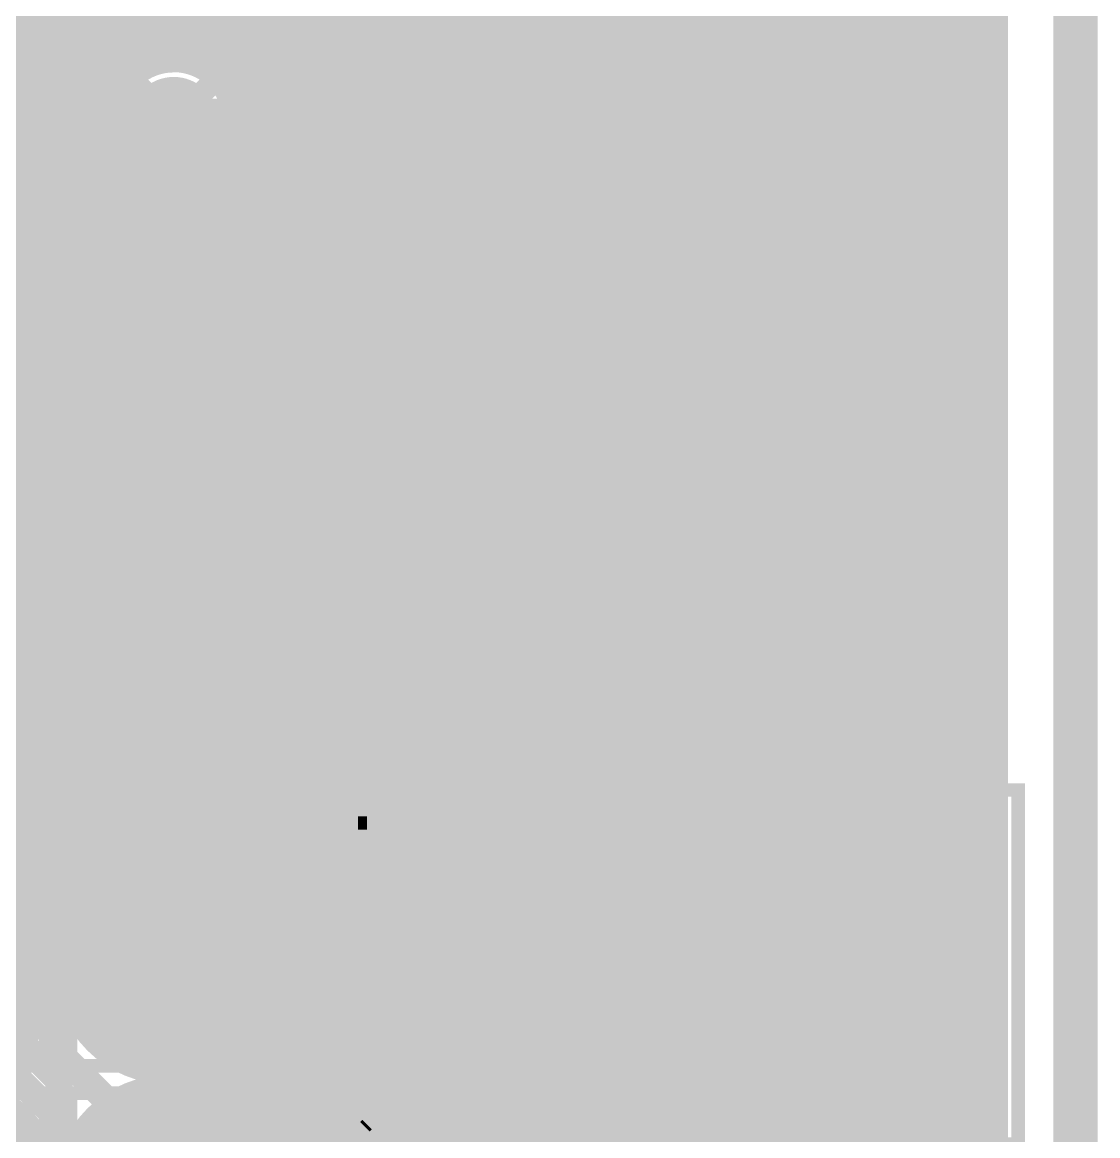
# Model space of a CAD drawing. Extents: x -118 to 4, y -52 to 56.
# Drawn here: x -8.09 to 4.06, y 7.62 to 20.19 of the extents above; entities that cross this region are included whole.
import ezdxf

# ---------------------------------------------------------------- set-up
doc = ezdxf.new("R2010")
doc.units = 0
doc.header["$MEASUREMENT"] = 0
doc.layers.get('0').update_dxf_attribs({"linetype": 'CONTINUOUS'})
for name, color, linetype in [('22-302-0_BOT', 7, 'CONTINUOUS'), ('22-302-0_DRD', 7, 'CONTINUOUS'), ('22-302-0_DRL', 2, 'CONTINUOUS'), ('22-302-0_GND', 1, 'CONTINUOUS'), ('22-302-0_IN1', 3, 'CONTINUOUS'), ('22-302-0_SMB', 5, 'CONTINUOUS'), ('22-302-0_SMT', 10, 'CONTINUOUS'), ('22-302-0_SPT', 9, 'CONTINUOUS'), ('22-302-0_SST', 11, 'CONTINUOUS'), ('22-302-0_TOP', 13, 'CONTINUOUS'), ('THRUHOLE_TAP', 7, 'CONTINUOUS')]:
    doc.layers.add(name, color=color, linetype=linetype)

# ---------------------------------------------------------------- blocks, each defined once
blk = doc.blocks.new('OBLONG_22')
at = {"const_width": 1.6002}
blk.add_lwpolyline([(0, 0.19939), (0, -0.19939)], dxfattribs=at)
at = {"const_width": 0.8001}
for points in [[(-0.40005, 0.19939, 1), (0.40005, 0.19939, 1)], [(-0.40005, -0.19939, 1), (0.40005, -0.19939, 1)]]:
    blk.add_lwpolyline(points, format="xyb", close=True, dxfattribs=at)
blk = doc.blocks.new('ROUND_50')
at = {"const_width": 0.35052}
blk.add_lwpolyline([(-0.17526, 0, 1), (0.17526, 0, 1)], format="xyb", close=True, dxfattribs=at)
blk = doc.blocks.new('ROUND_100')
at = {"const_width": 0.59944}
blk.add_lwpolyline([(-0.29972, 0, 1), (0.29972, 0, 1)], format="xyb", close=True, dxfattribs=at)
blk = doc.blocks.new('ROUND_106')
at = {"const_width": 0.10033}
blk.add_lwpolyline([(-0.050164, 0, 1), (0.050164, 0, 1)], format="xyb", close=True, dxfattribs=at)
blk = doc.blocks.new('ROUND_107')
at = {"const_width": 0.10033}
blk.add_lwpolyline([(-0.050164, 0, 1), (0.050164, 0, 1)], format="xyb", close=True, dxfattribs=at)
blk = doc.blocks.new('ROUND_78')
at = {"const_width": 1.30429}
blk.add_lwpolyline([(-0.652144, 0, 1), (0.652144, 0, 1)], format="xyb", close=True, dxfattribs=at)
blk = doc.blocks.new('ROUND_93')
at = {"const_width": 0.50038}
blk.add_lwpolyline([(-0.25019, 0, 1), (0.25019, 0, 1)], format="xyb", close=True, dxfattribs=at)
blk = doc.blocks.new('ROUND_95')
at = {"const_width": 0.50038}
blk.add_lwpolyline([(-0.25019, 0, 1), (0.25019, 0, 1)], format="xyb", close=True, dxfattribs=at)
blk = doc.blocks.new('ROUND_21')
at = {"const_width": 0.99949}
blk.add_lwpolyline([(-0.499744, 0, 1), (0.499744, 0, 1)], format="xyb", close=True, dxfattribs=at)
blk = doc.blocks.new('ROUND_58')
at = {"const_width": 0.35052}
blk.add_lwpolyline([(-0.17526, 0, 1), (0.17526, 0, 1)], format="xyb", close=True, dxfattribs=at)
blk = doc.blocks.new('RECTANGLE_2')
blk.add_solid([(0.4826, 0.4064), (0.4826, -0.4064), (-0.4826, 0.4064), (-0.4826, -0.4064)])
blk = doc.blocks.new('RECTANGLE_7')
blk.add_solid([(1.0795, 1.3716), (1.0795, -1.3716), (-1.0795, 1.3716), (-1.0795, -1.3716)])
blk = doc.blocks.new('RECTANGLE_38')
blk.add_solid([(0.44958, 0.65024), (0.44958, -0.65024), (-0.44958, 0.65024), (-0.44958, -0.65024)])
blk = doc.blocks.new('RECTANGLE_39')
blk.add_solid([(0.29972, 0.65024), (0.29972, -0.65024), (-0.29972, 0.65024), (-0.29972, -0.65024)])
blk = doc.blocks.new('ROUND_98')
at = {"const_width": 0.10033}
blk.add_lwpolyline([(-0.050164, 0, 1), (0.050164, 0, 1)], format="xyb", close=True, dxfattribs=at)

msp = doc.modelspace()

# ---------------------------------------------------------------- linework, layer by layer
at = {"layer": '22-302-0_BOT'}
for points, const_width in [([(2.286, 55.118), (2.286, 1.66624)], 0.254), ([(2.5146, 54.8894), (2.5146, 1.29794)], 0.254), ([(2.7432, 54.6608), (2.7432, 0.69342)], 0.254), ([(2.794, 54.61), (2.794, 0.44704)], 0.254), ([(-61.5823, 19.1262), (-60.7441, 18.288), (-60.706, 18.288), (-57.658, 15.24), (-39.878, 15.24), (-38.481, 16.637), (-25.527, 16.637), (-24.13, 18.034), (-18.796, 18.034), (-17.018, 19.812), (-5.842, 19.812), (-1.016, 24.638), (-1.016, 39.751)], 0.2032), ([(-4.4704, 20.32), (-5.40512, 19.38782)], 0.254), ([(-4.4704, 20.32), (-4.4704, 8.001)], 0.254), ([(-4.2418, 20.32), (-4.2418, 8.001)], 0.254), ([(-4.0132, 20.32), (-4.0132, 8.001)], 0.254), ([(-3.7846, 20.32), (-3.7846, 8.001)], 0.254), ([(-3.556, 20.32), (-3.556, 8.001)], 0.254), ([(-3.3274, 20.32), (-3.3274, 8.001)], 0.254), ([(-3.0988, 20.32), (-3.0988, 8.001)], 0.254), ([(-2.8702, 20.32), (-2.8702, 8.001)], 0.254), ([(-2.6416, 20.32), (-2.6416, 8.001)], 0.254), ([(-2.413, 20.32), (-2.413, 8.001)], 0.254), ([(-2.1844, 20.32), (-2.1844, 8.001)], 0.254), ([(-1.9558, 20.32), (-1.9558, 8.001)], 0.254), ([(-1.7272, 20.32), (-1.7272, 8.001)], 0.254), ([(-1.4986, 20.32), (-1.4986, 8.001)], 0.254), ([(-1.27, 20.32), (-1.27, 8.001)], 0.254), ([(-1.0414, 20.32), (-1.0414, 8.001)], 0.254), ([(-0.8128, 20.32), (-0.8128, 8.001)], 0.254), ([(-0.5842, 20.32), (-0.5842, 8.001)], 0.254), ([(-0.3556, 20.32), (-0.3556, 8.001)], 0.254), ([(-0.127, 20.32), (-0.127, 8.001)], 0.254), ([(0.1016, 20.32), (0.1016, 8.001)], 0.254), ([(0.3302, 20.32), (0.3302, 8.001)], 0.254), ([(0.5588, 20.32), (0.5588, 8.001)], 0.254), ([(0.7874, 20.32), (0.7874, 8.001)], 0.254), ([(1.016, 20.32), (1.016, 8.001)], 0.254), ([(1.2446, 20.32), (1.2446, 8.001)], 0.254), ([(1.4732, 20.32), (1.4732, 8.001)], 0.254), ([(1.651, 20.32), (1.651, 8.001)], 0.254), ([(2.286, 20.32), (2.286, 8.001)], 0.254), ([(2.794, 20.2946), (2.286, 20.2946)], 0.254), ([(1.651, 20.1168), (-4.6736, 20.1168)], 0.254), ([(-4.699, 20.0914), (-4.699, 8.001)], 0.254), ([(2.794, 20.066), (2.286, 20.066)], 0.254), ([(1.651, 19.8882), (-4.9022, 19.8882)], 0.254), ([(-4.9276, 19.8628), (-4.9276, 8.001)], 0.254), ([(2.794, 19.8374), (2.286, 19.8374)], 0.254), ([(-5.1562, 19.6342), (-5.1562, 9.99998)], 0.254), ([(1.651, 19.6596), (-5.1308, 19.6596)], 0.254), ([(2.794, 19.6088), (2.286, 19.6088)], 0.254), ([(-5.3848, 19.4056), (-5.3848, 10.4902)], 0.254), ([(1.651, 19.431), (-5.3594, 19.431)], 0.254), ([(2.794, 19.3802), (2.286, 19.3802)], 0.254), ([(-5.6134, 19.24558), (-5.6134, 10.72642)], 0.254), ([(1.651, 19.2024), (-16.764, 19.2024)], 0.254), ([(-5.842, 19.2024), (-16.764, 19.2024)], 0.254), ([(-8.128, 19.2024), (-8.128, 13.335)], 0.254), ([(-7.8994, 19.2024), (-7.8994, 13.335)], 0.254), ([(-7.6708, 19.2024), (-7.6708, 13.335)], 0.254), ([(-7.4422, 19.2024), (-7.4422, 10.53338)], 0.254), ([(-7.2136, 19.2024), (-7.2136, 10.75182)], 0.254), ([(-6.985, 19.2024), (-6.985, 10.88898)], 0.254), ([(-6.7564, 19.2024), (-6.7564, 10.97026)], 0.254), ([(-6.5278, 19.2024), (-6.5278, 11.00836)], 0.254), ([(-6.2992, 19.2024), (-6.2992, 11.00582)], 0.254), ([(-6.0706, 19.2024), (-6.0706, 10.96264)], 0.254), ([(-5.842, 19.2024), (-5.842, 10.8712)], 0.254), ([(2.794, 19.1516), (2.286, 19.1516)], 0.254), ([(1.651, 18.9738), (-16.9926, 18.9738)], 0.254), ([(2.794, 18.923), (2.286, 18.923)], 0.254), ([(1.651, 18.7452), (-17.2212, 18.7452)], 0.254), ([(2.794, 18.6944), (2.286, 18.6944)], 0.254), ([(1.651, 18.5166), (-17.272, 18.5166)], 0.254), ([(2.794, 18.4658), (2.286, 18.4658)], 0.254), ([(1.651, 18.288), (-17.272, 18.288)], 0.254), ([(2.794, 18.2372), (2.286, 18.2372)], 0.254), ([(1.651, 18.0594), (-17.272, 18.0594)], 0.254), ([(2.794, 18.0086), (2.286, 18.0086)], 0.254), ([(1.651, 17.8308), (-17.272, 17.8308)], 0.254), ([(2.794, 17.78), (2.286, 17.78)], 0.254), ([(1.651, 17.6022), (-17.272, 17.6022)], 0.254), ([(2.794, 17.5514), (2.286, 17.5514)], 0.254), ([(1.651, 17.3736), (-17.272, 17.3736)], 0.254), ([(2.794, 17.3228), (2.286, 17.3228)], 0.254), ([(1.651, 17.145), (-17.272, 17.145)], 0.254), ([(2.794, 17.0942), (2.286, 17.0942)], 0.254), ([(1.651, 16.9164), (-17.272, 16.9164)], 0.254), ([(2.794, 16.8656), (2.286, 16.8656)], 0.254), ([(1.651, 16.6878), (-17.272, 16.6878)], 0.254), ([(2.794, 16.637), (2.286, 16.637)], 0.254), ([(1.651, 16.4592), (-17.272, 16.4592)], 0.254), ([(2.794, 16.4084), (2.286, 16.4084)], 0.254), ([(1.651, 16.2306), (-17.272, 16.2306)], 0.254), ([(2.794, 16.1798), (2.286, 16.1798)], 0.254), ([(1.651, 16.002), (-17.272, 16.002)], 0.254), ([(2.794, 15.9512), (2.286, 15.9512)], 0.254), ([(1.651, 15.7734), (-17.272, 15.7734)], 0.254), ([(2.794, 15.7226), (2.286, 15.7226)], 0.254), ([(1.651, 15.5448), (-17.272, 15.5448)], 0.254), ([(2.794, 15.494), (2.286, 15.494)], 0.254), ([(1.651, 15.3162), (-17.272, 15.3162)], 0.254), ([(2.794, 15.2654), (2.286, 15.2654)], 0.254), ([(1.651, 15.0876), (-17.272, 15.0876)], 0.254), ([(2.794, 15.0368), (2.286, 15.0368)], 0.254), ([(1.651, 14.859), (-17.272, 14.859)], 0.254), ([(2.794, 14.8082), (2.286, 14.8082)], 0.254), ([(1.651, 14.6304), (-17.02562, 14.6304)], 0.254), ([(2.794, 14.5796), (2.286, 14.5796)], 0.254), ([(1.651, 14.4018), (-16.87322, 14.4018)], 0.254), ([(2.794, 14.351), (2.286, 14.351)], 0.254), ([(1.651, 14.1732), (-16.80464, 14.1732)], 0.254), ([(2.794, 14.1224), (2.286, 14.1224)], 0.254), ([(1.651, 13.9446), (-16.8021, 13.9446)], 0.254), ([(2.794, 13.8938), (2.286, 13.8938)], 0.254), ([(1.651, 13.716), (-16.86052, 13.716)], 0.254), ([(2.794, 13.6652), (2.286, 13.6652)], 0.254), ([(1.651, 13.4874), (-17.00276, 13.4874)], 0.254), ([(-7.62, 13.335), (-17.17294, 13.335)], 0.254), ([(-7.62, 13.335), (-7.62, 10.2489)], 0.254), ([(2.794, 13.4366), (2.286, 13.4366)], 0.254), ([(1.651, 13.2588), (-7.62, 13.2588)], 0.254), ([(2.794, 13.208), (2.286, 13.208)], 0.254), ([(1.651, 13.0302), (-7.62, 13.0302)], 0.254), ([(2.794, 12.9794), (2.286, 12.9794)], 0.254), ([(1.651, 12.8016), (-7.62, 12.8016)], 0.254), ([(2.794, 12.7508), (2.286, 12.7508)], 0.254), ([(1.651, 12.573), (-7.62, 12.573)], 0.254), ([(2.794, 12.5222), (2.286, 12.5222)], 0.254), ([(1.651, 12.3444), (-7.62, 12.3444)], 0.254), ([(2.794, 12.2936), (2.286, 12.2936)], 0.254), ([(1.651, 12.1158), (-7.62, 12.1158)], 0.254), ([(2.794, 12.065), (2.286, 12.065)], 0.254), ([(1.651, 11.8872), (-7.62, 11.8872)], 0.254), ([(2.794, 11.8364), (2.286, 11.8364)], 0.254), ([(1.651, 11.6586), (-7.62, 11.6586)], 0.254), ([(2.794, 11.6078), (2.286, 11.6078)], 0.254), ([(1.651, 11.43), (-7.62, 11.43)], 0.254), ([(2.794, 11.3792), (2.286, 11.3792)], 0.254), ([(1.651, 11.2014), (-7.62, 11.2014)], 0.254), ([(2.794, 11.1506), (2.286, 11.1506)], 0.254), ([(-6.75132, 10.9728), (-7.62, 10.9728)], 0.254), ([(-6.43128, 11.01344), (-6.43128, 9.50468)], 0.254), ([(1.651, 10.9728), (-6.1087, 10.9728)], 0.254), ([(2.794, 10.922), (2.286, 10.922)], 0.254), ([(-7.22376, 10.7442), (-7.62, 10.7442)], 0.254), ([(1.651, 10.7442), (-5.63626, 10.7442)], 0.254), ([(2.794, 10.6934), (2.286, 10.6934)], 0.254), ([(-7.45744, 10.5156), (-7.62, 10.5156)], 0.254), ([(1.651, 10.5156), (-5.40258, 10.5156)], 0.254), ([(2.794, 10.4648), (2.286, 10.4648)], 0.254), ([(1.651, 10.287), (-5.2578, 10.287)], 0.254), ([(2.794, 10.2362), (2.286, 10.2362)], 0.254), ([(1.651, 10.0584), (-5.17144, 10.0584)], 0.254), ([(2.794, 10.0076), (2.286, 10.0076)], 0.254), ([(1.651, 9.8298), (-5.12826, 9.8298)], 0.254), ([(-5.12318, 9.70534), (-5.12318, 9.30402)], 0.254), ([(2.794, 9.779), (2.286, 9.779)], 0.254), ([(1.651, 9.6012), (-5.12318, 9.6012)], 0.254), ([(-8.89, -0.3302), (-8.89, 1.27), (-7.6708, 2.4892), (-7.6708, 8.24484), (-8.93064, 9.50468)], 0.3048), ([(-5.12318, 9.50468), (-6.43128, 9.50468)], 0.254), ([(2.794, 9.5504), (2.286, 9.5504)], 0.254), ([(1.651, 9.3726), (-5.12318, 9.3726)], 0.254), ([(2.794, 9.3218), (2.286, 9.3218)], 0.254), ([(1.651, 9.144), (-5.1308, 9.144)], 0.254), ([(2.794, 9.0932), (2.286, 9.0932)], 0.254), ([(-5.1562, 9.00938), (-5.1562, 8.001)], 0.254), ([(1.651, 8.9154), (-5.1816, 8.9154)], 0.254), ([(2.794, 8.8646), (2.286, 8.8646)], 0.254), ([(1.651, 8.6868), (-5.27812, 8.6868)], 0.254), ([(2.794, 8.636), (2.286, 8.636)], 0.254), ([(1.651, 8.4582), (-5.43306, 8.4582)], 0.254), ([(-5.3848, 8.51916), (-5.3848, 8.001)], 0.254), ([(2.794, 8.4074), (2.286, 8.4074)], 0.254), ([(1.651, 8.2296), (-5.61848, 8.2296)], 0.254), ([(-5.6134, 8.28294), (-5.6134, 8.22452)], 0.254), ([(2.794, 8.1788), (2.286, 8.1788)], 0.254), ([(1.651, 8.001), (-5.39242, 8.001)], 0.254), ([(2.794, 7.9502), (2.28346, 7.9502)], 0.254), ([(2.794, 7.7216), (2.21996, 7.7216)], 0.254), ([(2.794, 7.493), (2.032, 7.493)], 0.254), ([(2.0574, 7.51332), (2.0574, 1.9431)], 0.254)]:
    msp.add_lwpolyline(points, dxfattribs=dict(at, const_width=const_width))
at = {"layer": '22-302-0_BOT', "const_width": 0.254}
for points in [[(-5.842, 19.2024, 0.1989124), (-5.41095, 19.38095)], [(-6.43128, 11.01344, 0.2934968), (-7.62, 10.2489)], [(-5.12318, 9.70534, 0.4142136), (-6.43128, 11.01344)], [(-5.6515, 8.255, 0.2371966), (-5.12419, 9.30402)], [(-5.39242, 8.001, 0.0696063), (-5.65116, 8.25546)], [(1.651, 7.366, 0.4142136), (2.286, 8.001)]]:
    msp.add_lwpolyline(points, format="xyb", dxfattribs=at)
at = {"layer": '22-302-0_DRD'}
for points, const_width in [([(3.81, 49.79162), (3.81, -1.81102), (3.81, 54.1909)], 0.50038), ([(3.81, -1.81102), (3.81, 49.79162)], 0.50038), ([(-5.7404, 19.7104), (-7.0104, 18.4404)], 0.254), ([(-5.7404, 18.4404), (-7.0104, 19.7104)], 0.254), ([(-1.905, 19.685), (-3.175, 18.415)], 0.254), ([(-1.905, 18.415), (-3.175, 19.685)], 0.254), ([(0.635, 19.685), (-0.635, 18.415)], 0.254), ([(0.635, 18.415), (-0.635, 19.685)], 0.254), ([(-7.06374, 10.13968), (-7.06374, 9.50468)], 0.254), ([(-6.42874, 10.13968), (-7.06374, 10.13968)], 0.254), ([(-6.42874, 8.86968), (-6.42874, 10.13968)], 0.254), ([(-7.06374, 9.50468), (-5.79374, 9.50468)], 0.254), ([(-5.79374, 9.50468), (-5.79374, 8.86968)], 0.254), ([(-5.79374, 8.86968), (-6.42874, 8.86968)], 0.254), ([(-7.06374, 7.64032), (-7.06374, 7.00532)], 0.254), ([(-6.42874, 7.64032), (-7.06374, 7.64032)], 0.254), ([(-6.42874, 6.37032), (-6.42874, 7.64032)], 0.254)]:
    msp.add_lwpolyline(points, dxfattribs=dict(at, const_width=const_width))
at = {"layer": '22-302-0_DRL', "const_width": 0.50038}
for points in [[(3.81, 49.79162), (3.81, -1.81102), (3.81, 54.1909)], [(3.81, -1.81102), (3.81, 49.79162)]]:
    msp.add_lwpolyline(points, dxfattribs=at)
at = {"layer": '22-302-0_GND', "const_width": 0.50038}
for points in [[(3.81, 49.79162), (3.81, -1.81102), (3.81, 54.1909)], [(3.81, -1.81102), (3.81, 49.79162)]]:
    msp.add_lwpolyline(points, dxfattribs=at)
at = {"layer": '22-302-0_IN1', "const_width": 0.254}
for points in [[(1.524, 55.372), (2.921, 53.975), (2.921, 4.064), (-3.81, 4.064), (-3.81, -3.048), (-89.154, -3.048)], [(2.159, 54.737), (2.159, 4.064)], [(2.3876, 54.5084), (2.3876, 4.064)], [(2.6162, 54.2798), (2.6162, 4.064)], [(2.8448, 54.0512), (2.8448, 4.064)], [(-0.127, 47.64532), (-0.127, 19.71802)], [(0.1016, 47.64532), (0.1016, 19.72056)], [(0.3302, 47.64532), (0.3302, 19.64436)], [(0.5588, 47.64532), (0.5588, 19.43608)], [(-5.842, 44.40428), (-5.842, 19.49704)], [(-5.6134, 44.45), (-5.6134, 10.5537)], [(-5.3848, 44.14266), (-5.3848, 10.3251)], [(-6.0706, 44.1198), (-6.0706, 19.68246)], [(-6.2992, 43.94454), (-6.2992, 19.75104)], [(-5.1562, 43.95978), (-5.1562, 9.88568)], [(-4.9276, 43.84548), (-4.9276, -3.048)], [(-4.699, 43.77944), (-4.699, -3.048)], [(-4.4704, 43.75404), (-4.4704, -3.048)], [(-4.2418, 43.76928), (-4.2418, -3.048)], [(-4.0132, 43.8277), (-4.0132, -3.048)], [(-0.3556, 39.58844), (-0.3556, 19.62912)], [(-0.8128, 39.10076), (-0.8128, 4.064)], [(-0.5842, 39.22522), (-0.5842, 19.39798)], [(-1.0414, 39.07028), (-1.0414, 4.064)], [(1.9304, 30.31744), (1.9304, 4.064)], [(0.7874, 29.99994), (0.7874, 4.064)], [(1.7018, 29.95422), (1.7018, 4.064)], [(1.016, 29.85008), (1.016, 4.064)], [(1.2446, 29.79928), (1.2446, 4.064)], [(1.4732, 29.82976), (1.4732, 4.064)], [(-6.5278, 26.32202), (-6.5278, 19.7358)], [(-3.7846, 26.31694), (-3.7846, 4.064)], [(-3.556, 26.16708), (-3.556, 4.064)], [(-6.7564, 26.09088), (-6.7564, 19.63674)], [(-3.3274, 26.11628), (-3.3274, 4.064)], [(-3.0988, 26.14676), (-3.0988, 19.43608)], [(-1.27, 25.96388), (-1.27, 4.064)], [(-1.4986, 25.79624), (-1.4986, 4.064)], [(-1.7272, 25.73782), (-1.7272, 4.064)], [(-2.8702, 24.51608), (-2.8702, 19.64436)], [(-1.9558, 24.51608), (-1.9558, 19.39798)], [(-2.6416, 24.37892), (-2.6416, 19.72056)], [(-2.413, 24.33828), (-2.413, 19.71802)], [(-2.1844, 24.37892), (-2.1844, 19.62912)], [(-8.128, 22.61616), (-8.128, 10.5664)], [(-6.985, 22.40788), (-6.985, 19.37258)], [(-7.8994, 22.3139), (-7.8994, 10.34542)], [(-7.6708, 22.20214), (-7.6708, 9.98474)], [(-7.4422, 22.18182), (-7.4422, 10.36828)], [(-7.2136, 22.24024), (-7.2136, 10.5791)], [(2.921, 20.2692), (-27.09164, 20.2692)], [(2.921, 20.0406), (-27.0129, 20.0406)], [(2.921, 19.812), (-27.01798, 19.812)], [(-6.82498, 19.5834), (-9.60628, 19.5834)], [(-2.96164, 19.5834), (-5.92328, 19.5834)], [(-0.42164, 19.5834), (-2.11836, 19.5834)], [(2.921, 19.5834), (0.42164, 19.5834)], [(-6.99262, 19.3548), (-9.43864, 19.3548)], [(-3.14706, 19.3548), (-5.75564, 19.3548)], [(-0.60706, 19.3548), (-1.93294, 19.3548)], [(2.921, 19.3548), (0.60706, 19.3548)], [(-7.05104, 19.1262), (-9.38022, 19.1262)], [(-3.21564, 19.1262), (-5.69722, 19.1262)], [(-0.67564, 19.1262), (-1.86436, 19.1262)], [(2.921, 19.1262), (0.67564, 19.1262)], [(-7.03072, 18.8976), (-9.40054, 18.8976)], [(-3.20294, 18.8976), (-5.71754, 18.8976)], [(-0.66294, 18.8976), (-1.87706, 18.8976)], [(2.921, 18.8976), (0.66294, 18.8976)], [(-6.985, 18.77568), (-6.985, 10.71372)], [(-6.91896, 18.669), (-9.5123, 18.669)], [(-5.842, 18.65122), (-5.842, 10.69594)], [(-3.10388, 18.669), (-5.8293, 18.669)], [(-3.0988, 18.66138), (-3.0988, 4.064)], [(-0.56388, 18.669), (-1.97612, 18.669)], [(-1.9558, 18.70202), (-1.9558, 4.064)], [(-0.5842, 18.70202), (-0.5842, 4.064)], [(0.5588, 18.66138), (0.5588, 4.064)], [(2.921, 18.669), (0.56388, 18.669)], [(-6.7564, 18.51152), (-6.7564, 10.795)], [(-6.61924, 18.4404), (-9.81202, 18.4404)], [(-6.5278, 18.41246), (-6.5278, 10.83056)], [(-6.2992, 18.39722), (-6.2992, 10.82802)], [(-2.83972, 18.4404), (-6.12902, 18.4404)], [(-6.0706, 18.4658), (-6.0706, 10.78484)], [(-2.8702, 18.45564), (-2.8702, 4.064)], [(-2.6416, 18.3769), (-2.6416, 4.064)], [(-2.413, 18.38198), (-2.413, 4.064)], [(-0.29972, 18.4404), (-2.23774, 18.4404)], [(-2.1844, 18.47088), (-2.1844, 4.064)], [(-0.3556, 18.47088), (-0.3556, 4.064)], [(-0.127, 18.38198), (-0.127, 4.064)], [(0.1016, 18.3769), (0.1016, 4.064)], [(2.921, 18.4404), (0.29972, 18.4404)], [(0.3302, 18.45564), (0.3302, 4.064)], [(2.921, 18.2118), (-20.22602, 18.2118)], [(2.921, 17.9832), (-25.35936, 17.9832)], [(2.921, 17.7546), (-25.37206, 17.7546)], [(2.921, 17.526), (-25.47112, 17.526)], [(2.921, 17.2974), (-18.37436, 17.2974)], [(2.921, 17.0688), (-18.18894, 17.0688)], [(2.921, 16.8402), (-18.12036, 16.8402)], [(2.921, 16.6116), (-18.13306, 16.6116)], [(2.921, 16.383), (-18.23212, 16.383)], [(2.921, 16.1544), (-18.49374, 16.1544)], [(2.921, 15.9258), (-33.23082, 15.9258)], [(2.921, 15.6972), (-33.25114, 15.6972)], [(2.921, 15.4686), (-33.3629, 15.4686)], [(2.921, 15.24), (-33.66516, 15.24)], [(2.921, 15.0114), (-37.05606, 15.0114)], [(2.921, 14.7828), (-37.04336, 14.7828)], [(2.921, 14.5542), (-17.20088, 14.5542)], [(2.921, 14.3256), (-17.03324, 14.3256)], [(2.921, 14.097), (-16.97482, 14.097)], [(2.921, 13.8684), (-16.99514, 13.8684)], [(2.921, 13.6398), (-17.1069, 13.6398)], [(2.921, 13.4112), (-17.40916, 13.4112)], [(2.921, 13.1826), (-38.40226, 13.1826)], [(2.921, 12.954), (-38.14064, 12.954)], [(2.921, 12.7254), (-24.98344, 12.7254)], [(2.921, 12.4968), (-24.62022, 12.4968)], [(2.921, 12.2682), (-24.49576, 12.2682)], [(2.921, 12.0396), (-24.46528, 12.0396)], [(2.921, 11.811), (-24.51608, 11.811)], [(2.921, 11.5824), (-24.66594, 11.5824)], [(2.921, 11.3538), (-28.34894, 11.3538)], [(2.921, 11.1252), (-28.28036, 11.1252)], [(2.921, 10.8966), (-28.29306, 10.8966)], [(-7.0739, 10.668), (-8.28548, 10.668)], [(2.921, 10.668), (-5.78612, 10.668)], [(-7.37616, 10.4394), (-7.98322, 10.4394)], [(2.921, 10.4394), (-5.48386, 10.4394)], [(-7.5565, 10.2108), (-7.80288, 10.2108)], [(2.921, 10.2108), (-5.30352, 10.2108)], [(2.921, 9.9822), (-5.18922, 9.9822)], [(2.921, 9.7536), (-5.12318, 9.7536)], [(2.921, 9.525), (-5.10032, 9.525)], [(2.921, 9.2964), (-5.11556, 9.2964)], [(2.921, 9.0678), (-5.17398, 9.0678)], [(-5.1562, 9.12368), (-5.1562, 7.38632)], [(2.921, 8.8392), (-5.27812, 8.8392)], [(-5.3848, 8.68172), (-5.3848, 7.82574)], [(2.921, 8.6106), (-5.44576, 8.6106)], [(-5.6134, 8.45566), (-5.6134, 8.05434)], [(-5.842, 8.31088), (-5.842, 8.19658)], [(2.921, 8.382), (-5.71754, 8.382)], [(2.921, 8.1534), (-5.76072, 8.1534)], [(2.921, 7.9248), (-5.46862, 7.9248)], [(2.921, 7.6962), (-5.29336, 7.6962)]]:
    msp.add_lwpolyline(points, dxfattribs=at)
for points in [[(-6.3754, 19.75358, 0.4142136), (-7.05358, 19.0754)], [(-5.69468, 19.0754, 0.4142136), (-6.3754, 19.75612)], [(-2.54, 19.73072, 0.4142136), (-3.22072, 19.05)], [(-1.85928, 19.05, 0.4142136), (-2.54, 19.73072)], [(0, 19.73072, 0.4142136), (-0.68072, 19.05)], [(0.68072, 19.05, 0.4142136), (0, 19.73072)], [(-7.05358, 19.0754, 0.4142136), (-6.3754, 18.39722)], [(-6.3754, 18.39468, 0.4142136), (-5.69468, 19.0754)], [(-3.22072, 19.05, 0.4142136), (-2.54, 18.36928)], [(-2.54, 18.36928, 0.4142136), (-1.85928, 19.05)], [(-0.68072, 19.05, 0.4142136), (0, 18.36928)], [(0, 18.36928, 0.4142136), (0.68072, 19.05)], [(-7.68096, 9.95934, 0.3153354), (-8.93064, 10.83564)], [(-6.43128, 10.83564, 0.3151557), (-7.67842, 9.95934)], [(-5.10032, 9.50468, 0.4142136), (-6.43128, 10.83564)], [(-5.97662, 8.255, 0.3153354), (-5.10032, 9.50468)], [(-5.10032, 7.00532, 0.3153358), (-5.97662, 8.255)]]:
    msp.add_lwpolyline(points, format="xyb", dxfattribs=at)
at = {"layer": '22-302-0_SST', "const_width": 0.1524}
for points in [[(-9.65454, 20.42668), (-9.65454, 24.4221), (-6.85546, 24.4221), (-6.85546, 20.0279), (-9.25322, 20.0279), (-9.65454, 20.42668)], [(-5.84454, 20.42668), (-5.84454, 24.4221), (-3.04546, 24.4221), (-3.04546, 20.0279), (-5.44322, 20.0279), (-5.84454, 20.42668)], [(-5.88518, 19.84502), (-5.88518, 19.5199)], [(-5.74802, 19.85264), (-5.74802, 19.51228)], [(-5.63626, 19.74088), (-5.97662, 19.74088)], [(-5.64388, 19.60372), (-5.969, 19.60372)], [(-9.7155, 17.9705), (-9.7155, 15.0495), (-8.0772, 15.0495), (-8.0772, 17.9705), (-9.7155, 17.9705)], [(-7.8105, 17.9705), (-7.8105, 15.0495), (-6.1722, 15.0495), (-6.1722, 17.9705), (-7.8105, 17.9705)], [(-5.9055, 17.9705), (-5.9055, 15.0495), (-4.2672, 15.0495), (-4.2672, 17.9705), (-5.9055, 17.9705)], [(-4.0005, 17.9705), (-4.0005, 15.0495), (-2.3622, 15.0495), (-2.3622, 17.9705), (-4.0005, 17.9705)], [(-2.0955, 17.9705), (-2.0955, 15.0495), (-0.4572, 15.0495), (-0.4572, 17.9705), (-2.0955, 17.9705)], [(0.4445, 17.9705), (0.4445, 15.0495), (2.0828, 15.0495), (2.0828, 17.9705), (0.4445, 17.9705)], [(-7.04342, 14.35354), (-7.04342, 14.70914), (-6.87324, 14.76756), (-6.70306, 14.76756), (-6.53542, 14.70914), (-6.53542, 14.35354), (-6.70306, 14.29512), (-6.87324, 14.29512), (-7.55142, 14.53134)], [(-4.67106, 14.29512), (-4.50342, 14.35354), (-4.50342, 14.70914), (-4.67106, 14.76756), (-5.01142, 14.76756), (-5.17906, 14.65072), (-5.17906, 14.29512), (-5.51942, 14.29512), (-5.51942, 14.76756)], [(-2.59842, 14.41196), (-3.61442, 14.76756), (-3.61442, 14.29512)], [(-1.03124, 14.76756), (-1.03124, 14.29512), (-1.70942, 14.53134), (-1.70942, 14.65072), (-0.69342, 14.65072)], [(1.84658, 14.47292), (1.6764, 14.35354), (1.50876, 14.29512), (1.1684, 14.29512), (1.00076, 14.35354), (0.83058, 14.47292), (0.83058, 14.58976), (1.00076, 14.70914), (1.1684, 14.76756), (1.50876, 14.76756), (1.6764, 14.70914), (1.84658, 14.58976), (1.84658, 14.47292)], [(-6.53542, 13.92936), (-6.53542, 13.45692), (-7.21106, 13.92936), (-7.38124, 13.92936), (-7.55142, 13.87094), (-7.55142, 13.51534), (-7.38124, 13.45692)], [(-4.50342, 13.92936), (-4.50342, 13.45692), (-5.17906, 13.92936), (-5.34924, 13.92936), (-5.51942, 13.87094), (-5.51942, 13.51534), (-5.34924, 13.45692)], [(-2.59842, 13.92936), (-2.59842, 13.45692), (-3.27406, 13.92936), (-3.44424, 13.92936), (-3.61442, 13.87094), (-3.61442, 13.51534), (-3.44424, 13.45692)], [(-0.69342, 13.92936), (-0.69342, 13.45692), (-1.36906, 13.92936), (-1.53924, 13.92936), (-1.70942, 13.87094), (-1.70942, 13.51534), (-1.53924, 13.45692)], [(1.84658, 13.92936), (1.84658, 13.45692), (1.1684, 13.92936), (1.00076, 13.92936), (0.83058, 13.87094), (0.83058, 13.51534), (1.00076, 13.45692)], [(-6.70306, 13.09116), (-6.53542, 13.03274), (-6.53542, 12.67714), (-6.70306, 12.61872), (-7.38124, 12.61872), (-7.55142, 12.67714), (-7.55142, 13.03274), (-7.38124, 13.09116)], [(-5.01142, 12.61872), (-5.01142, 12.97432), (-5.17906, 13.09116), (-5.34924, 13.09116), (-5.51942, 12.97432), (-5.51942, 12.61872), (-4.50342, 12.61872)], [(-5.01142, 12.91336), (-4.50342, 13.09116)], [(-2.76606, 13.09116), (-2.59842, 13.03274), (-2.59842, 12.67714), (-2.76606, 12.61872), (-3.44424, 12.61872), (-3.61442, 12.67714), (-3.61442, 13.03274), (-3.44424, 13.09116)], [(-0.86106, 13.09116), (-0.69342, 13.03274), (-0.69342, 12.67714), (-0.86106, 12.61872), (-1.53924, 12.61872), (-1.70942, 12.67714), (-1.70942, 13.03274), (-1.53924, 13.09116)], [(1.33858, 12.61872), (1.33858, 12.97432), (1.1684, 13.09116), (1.00076, 13.09116), (0.83058, 12.97432), (0.83058, 12.61872), (1.84658, 12.61872)], [(1.33858, 12.91336), (1.84658, 13.09116)], [(-2.82956, 7.52856), (1.524, 7.52602), (3.1623, 7.52602), (3.1623, 11.52398), (-3.9624, 11.5316), (-4.4196, 11.0744), (-4.4196, 7.874), (-3.9878, 7.5184), (-2.82956, 7.52856)], [(-1.4478, 7.5692), (-1.4478, 11.5062)], [(-13.62964, 4.43484), (-14.03096, 4.43484), (-14.03096, 5.26542), (-18.15084, 5.26542), (-18.15084, 11.24458), (-4.70916, 11.24458), (-4.70916, 5.26542), (-8.82904, 5.26542), (-8.82904, 4.43484), (-9.23036, 4.43484), (-9.23036, 3.25374), (-13.62964, 3.25374), (-13.62964, 4.43484), (-13.62964, 5.91058), (-12.81938, 5.91058)], [(-4.191, 11.2522), (-4.3688, 11.0744)], [(-4.191, 11.2522), (-4.191, 7.747)], [(-4.191, 11.1506), (-4.2926, 11.1506)], [(-4.2672, 11.176), (-4.2672, 7.79018)], [(-4.3688, 11.0744), (-4.3688, 7.874), (-4.2164, 7.747), (-4.1656, 7.6708), (-4.1148, 7.62)], [(-4.191, 11.01344), (-4.3688, 11.01344)], [(-4.191, 10.87628), (-4.3688, 10.87628)], [(-4.191, 10.73912), (-4.3688, 10.73912)], [(-7.82066, 10.59942), (-10.04062, 10.59942), (-10.04062, 8.40994), (-7.82066, 8.40994), (-7.82066, 10.59942)], [(-5.31876, 10.59942), (-7.53872, 10.59942), (-7.53872, 8.40994), (-6.6294, 8.40994), (-6.6294, 8.10006), (-7.53872, 8.10006), (-7.53872, 5.91058), (-5.31876, 5.91058), (-5.31876, 10.59942)], [(-4.191, 10.60196), (-4.3688, 10.60196)], [(-4.191, 10.4648), (-4.3688, 10.4648)], [(-4.191, 10.32764), (-4.3688, 10.32764)], [(-4.191, 10.19048), (-4.3688, 10.19048)], [(-4.191, 10.05332), (-4.3688, 10.05332)], [(-4.191, 9.91616), (-4.3688, 9.91616)], [(-6.59638, 9.67232), (-6.74624, 9.82218), (-6.11124, 9.82218), (-6.2611, 9.67232), (-6.59638, 9.67232), (-6.59638, 9.33704), (-6.74624, 9.18718), (-6.11124, 9.18718), (-6.2611, 9.33704), (-6.59638, 9.33704)], [(-6.74624, 9.82218), (-6.74624, 9.18718)], [(-6.11124, 9.82218), (-6.11124, 9.18718)], [(-4.191, 9.779), (-4.3688, 9.779)], [(-6.2611, 9.67232), (-6.2611, 9.33704)], [(-4.191, 9.64184), (-4.3688, 9.64184)], [(-4.191, 9.50468), (-4.3688, 9.50468)], [(-4.191, 9.36752), (-4.3688, 9.36752)], [(-4.191, 9.23036), (-4.3688, 9.23036)], [(-4.191, 9.0932), (-4.3688, 9.0932)], [(-4.191, 8.95604), (-4.3688, 8.95604)], [(-4.191, 8.81888), (-4.3688, 8.81888)], [(-4.191, 8.68172), (-4.3688, 8.68172)], [(-4.191, 8.54456), (-4.3688, 8.54456)], [(-6.6294, 8.40994), (-6.02996, 8.40994), (-6.02996, 8.10006), (-6.6294, 8.10006)], [(-5.31876, 8.40994), (-6.02996, 8.40994)], [(-4.191, 8.4074), (-4.3688, 8.4074)], [(-4.191, 8.27024), (-4.3688, 8.27024)], [(-13.62964, 5.91058), (-15.03934, 5.91058), (-15.03934, 8.10006), (-12.81938, 8.10006), (-12.81938, 5.63372), (-10.04062, 5.63372), (-10.04062, 8.10006), (-7.82066, 8.10006), (-7.82066, 5.91058), (-9.23036, 5.91058), (-9.23036, 4.43484)], [(-6.02996, 8.10006), (-5.31876, 8.10006)], [(-4.191, 8.13308), (-4.3688, 8.13308)], [(-4.191, 7.99592), (-4.3688, 7.99592)], [(-3.7338, 7.99084), (-3.7338, 7.70382)], [(-3.59664, 7.97306), (-3.59664, 7.7216)], [(-4.191, 7.85876), (-4.35102, 7.85876)], [(-3.556, 7.93496), (-3.80746, 7.93496)], [(-4.191, 7.747), (-4.2164, 7.7216)], [(-4.2164, 7.7216), (-4.1148, 7.62)], [(-3.53822, 7.7978), (-3.82524, 7.7978)]]:
    msp.add_lwpolyline(points, dxfattribs=at)
for points in [[(-5.80644, 19.8628, 0.4142136), (-5.98678, 19.68246)], [(-5.6261, 19.68246, 0.4142136), (-5.80644, 19.8628)], [(-5.98678, 19.68246, 0.4142136), (-5.80644, 19.50212)], [(-5.80644, 19.50212, 0.4142136), (-5.6261, 19.68246)], [(-3.683, 8.001, 0.4142136), (-3.8354, 7.8486)], [(-3.5306, 7.8486, 0.4142136), (-3.683, 8.001)], [(-3.8354, 7.8486, 0.4142136), (-3.683, 7.6962)], [(-3.683, 7.6962, 0.4142136), (-3.5306, 7.8486)]]:
    msp.add_lwpolyline(points, format="xyb", dxfattribs=at)
at = {"layer": '22-302-0_TOP'}
for points, const_width in [([(-1.27, 19.42592), (-1.27, 17.2212)], 0.635), ([(-1.016, 19.177), (-1.27, 19.42592)], 0.2032), ([(-0.12192, 19.177), (-1.016, 19.177)], 0.635), ([(1.27, 19.42592), (1.27, 17.2212)], 0.3048), ([(-6.985, 17.2212), (-6.985, 17.272), (-7.62, 17.907), (-7.62, 19.0754)], 0.635), ([(-6.3754, 19.0754), (-7.62, 19.0754)], 0.635), ([(-3.175, 17.2212), (-3.556, 17.6022), (-3.556, 18.923), (-3.7084, 19.0754), (-3.81, 19.0754)], 0.635), ([(-2.54, 19.05), (-3.683, 19.05), (-3.81, 19.05)], 0.635), ([(0, 19.05), (-0.12192, 19.177)], 0.2032), ([(-5.08, 19.0754), (-5.08, 17.2212)], 0.3048), ([(-3.81, 19.05), (-3.81, 19.0754)], 0.2032), ([(-6.985, 15.7988), (-7.4168, 15.7988), (-8.8392, 17.2212), (-8.89, 17.2212)], 0.3048), ([(-3.175, 15.7988), (-3.6068, 15.7988), (-5.0292, 17.2212), (-5.08, 17.2212)], 0.3048), ([(-1.27, 15.7988), (-1.27, 13.335), (-0.635, 12.7), (-0.635, 6.985), (-2.794, 4.826), (-6.985, 4.826), (-7.747, 5.588), (-7.747, 7.87654), (-8.86968, 8.99414), (-8.86968, 9.50468), (-8.93064, 9.50468)], 0.3048), ([(-5.08, 15.7988), (-5.08, 13.081), (-7.62, 10.541), (-7.62, 8.509), (-6.42874, 7.31774), (-6.42874, 7.00532)], 0.3048), ([(1.27, 15.7988), (-1.27, 15.7988)], 0.3048), ([(-2.8448, 9.525), (-6.41096, 9.525), (-6.42874, 9.50468)], 1.27), ([(1.5748, 9.525), (1.5748, 1.5748), (0, 0)], 1.27)]:
    msp.add_lwpolyline(points, dxfattribs=dict(at, const_width=const_width))

# ---------------------------------------------------------------- block references
at = {"layer": '22-302-0_BOT'}
for name, p in [('ROUND_50', (-6.3754, 19.0754)), ('ROUND_50', (-2.54, 19.05)), ('ROUND_50', (0, 19.05)), ('OBLONG_22', (-6.42874, 9.50468)), ('OBLONG_22', (-6.42874, 7.00532))]:
    msp.add_blockref(name, p, dxfattribs=at)
at = {"layer": '22-302-0_DRL'}
for name, p in [('ROUND_107', (-6.3754, 19.0754)), ('ROUND_106', (-2.54, 19.05)), ('ROUND_106', (0, 19.05)), ('ROUND_100', (-6.42874, 9.50468))]:
    msp.add_blockref(name, p, dxfattribs=at)
at = {"layer": '22-302-0_GND'}
for name, p in [('ROUND_93', (-6.3754, 19.0754)), ('ROUND_95', (-2.54, 19.05)), ('ROUND_95', (0, 19.05)), ('ROUND_78', (-8.93064, 9.50468)), ('ROUND_78', (-6.42874, 9.50468)), ('ROUND_78', (-8.93064, 7.00532)), ('ROUND_78', (-6.42874, 7.00532))]:
    msp.add_blockref(name, p, dxfattribs=at)
at = {"layer": '22-302-0_IN1'}
for name, p in [('ROUND_58', (-6.3754, 19.0754)), ('ROUND_50', (-2.54, 19.05)), ('ROUND_50', (0, 19.05)), ('ROUND_21', (-8.93064, 9.50468)), ('ROUND_21', (-6.42874, 9.50468)), ('ROUND_21', (-8.93064, 7.00532)), ('ROUND_21', (-6.42874, 7.00532))]:
    msp.add_blockref(name, p, dxfattribs=at)
at = {"layer": '22-302-0_SMB'}
for p in [(-6.42874, 9.50468), (-6.42874, 7.00532)]:
    msp.add_blockref('OBLONG_22', p, dxfattribs=at)
at = {"layer": '22-302-0_SMT'}
for name, p in [('RECTANGLE_39', (-1.27, 19.42592)), ('RECTANGLE_39', (1.27, 19.42592)), ('RECTANGLE_38', (-7.62, 19.0754)), ('RECTANGLE_38', (-5.08, 19.0754)), ('RECTANGLE_38', (-3.81, 19.0754)), ('RECTANGLE_2', (-6.985, 17.2212)), ('RECTANGLE_2', (-5.08, 17.2212)), ('RECTANGLE_2', (-3.175, 17.2212)), ('RECTANGLE_2', (-1.27, 17.2212)), ('RECTANGLE_2', (1.27, 17.2212)), ('RECTANGLE_2', (-6.985, 15.7988)), ('RECTANGLE_2', (-5.08, 15.7988)), ('RECTANGLE_2', (-3.175, 15.7988)), ('RECTANGLE_2', (-1.27, 15.7988)), ('RECTANGLE_2', (1.27, 15.7988)), ('RECTANGLE_7', (-2.8448, 9.525)), ('RECTANGLE_7', (1.5748, 9.525)), ('OBLONG_22', (-6.42874, 9.50468)), ('OBLONG_22', (-6.42874, 7.00532))]:
    msp.add_blockref(name, p, dxfattribs=at)
at = {"layer": '22-302-0_SPT'}
for name, p in [('RECTANGLE_39', (-1.27, 19.42592)), ('RECTANGLE_39', (1.27, 19.42592)), ('RECTANGLE_38', (-7.62, 19.0754)), ('RECTANGLE_38', (-5.08, 19.0754)), ('RECTANGLE_38', (-3.81, 19.0754)), ('RECTANGLE_2', (-6.985, 17.2212)), ('RECTANGLE_2', (-5.08, 17.2212)), ('RECTANGLE_2', (-3.175, 17.2212)), ('RECTANGLE_2', (-1.27, 17.2212)), ('RECTANGLE_2', (1.27, 17.2212)), ('RECTANGLE_2', (-6.985, 15.7988)), ('RECTANGLE_2', (-5.08, 15.7988)), ('RECTANGLE_2', (-3.175, 15.7988)), ('RECTANGLE_2', (-1.27, 15.7988)), ('RECTANGLE_2', (1.27, 15.7988)), ('RECTANGLE_7', (-2.8448, 9.525)), ('RECTANGLE_7', (1.5748, 9.525))]:
    msp.add_blockref(name, p, dxfattribs=at)
at = {"layer": '22-302-0_TOP'}
for name, p in [('RECTANGLE_39', (-1.27, 19.42592)), ('RECTANGLE_39', (1.27, 19.42592)), ('RECTANGLE_38', (-7.62, 19.0754)), ('RECTANGLE_38', (-5.08, 19.0754)), ('RECTANGLE_38', (-3.81, 19.0754)), ('ROUND_50', (-6.3754, 19.0754)), ('ROUND_50', (-2.54, 19.05)), ('ROUND_50', (0, 19.05)), ('RECTANGLE_2', (-6.985, 17.2212)), ('RECTANGLE_2', (-5.08, 17.2212)), ('RECTANGLE_2', (-3.175, 17.2212)), ('RECTANGLE_2', (-1.27, 17.2212)), ('RECTANGLE_2', (1.27, 17.2212)), ('RECTANGLE_2', (-6.985, 15.7988)), ('RECTANGLE_2', (-5.08, 15.7988)), ('RECTANGLE_2', (-3.175, 15.7988)), ('RECTANGLE_2', (-1.27, 15.7988)), ('RECTANGLE_2', (1.27, 15.7988)), ('RECTANGLE_7', (-2.8448, 9.525)), ('RECTANGLE_7', (1.5748, 9.525)), ('OBLONG_22', (-6.42874, 9.50468)), ('OBLONG_22', (-6.42874, 7.00532))]:
    msp.add_blockref(name, p, dxfattribs=at)
at = {"layer": 'THRUHOLE_TAP'}
for name, p in [('ROUND_98', (-6.3754, 19.0754)), ('ROUND_98', (-2.54, 19.05)), ('ROUND_98', (0, 19.05)), ('ROUND_100', (-6.42874, 9.50468))]:
    msp.add_blockref(name, p, dxfattribs=at)

doc.saveas('drawing.dxf')
